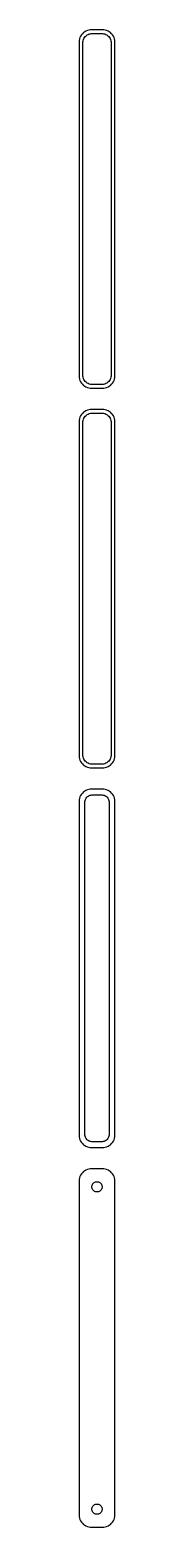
# Model space of a CAD drawing. Header units: metres. Extents: x -8 to 8, y 561 to 1188.
import ezdxf

# ---------------------------------------------------------------- set-up
doc = ezdxf.new("R2010")
doc.units = ezdxf.units.M

msp = doc.modelspace()

# ---------------------------------------------------------------- linework, layer by layer
for p, q in [((-6.88153, 1185.41), (-7.14888, 1184.84)), ((-6.54507, 1185.94), (-6.88153, 1185.41)), ((-6.14484, 1186.42), (-6.54507, 1185.94)), ((-5.68712, 1186.85), (-6.14484, 1186.42)), ((-5.17912, 1187.22), (-5.68712, 1186.85)), ((-5.23605, 1184.85), (-4.91586, 1185.24)), ((-4.62889, 1187.52), (-5.17912, 1187.22)), ((-4.91586, 1185.24), (-4.54968, 1185.58)), ((-4.04507, 1187.76), (-4.62889, 1187.52)), ((-4.54968, 1185.58), (-4.1433, 1185.88)), ((-4.1433, 1185.88), (-3.70311, 1186.12)), ((-3.4369, 1187.91), (-4.04507, 1187.76)), ((-3.70311, 1186.12), (-3.23605, 1186.3)), ((-2.81395, 1187.99), (-3.4369, 1187.91)), ((-3.23605, 1186.3), (-2.74951, 1186.43)), ((2.81395, 1187.99), (-2.81395, 1187.99)), ((-2.74951, 1186.43), (-2.25116, 1186.49)), ((-2.25116, 1186.49), (2.25116, 1186.49)), ((2.25116, 1186.49), (2.74951, 1186.43)), ((2.74951, 1186.43), (3.23605, 1186.3)), ((3.4369, 1187.91), (2.81395, 1187.99)), ((3.23605, 1186.3), (3.70311, 1186.12)), ((4.04507, 1187.76), (3.4369, 1187.91)), ((3.70311, 1186.12), (4.1433, 1185.88)), ((4.62889, 1187.52), (4.04507, 1187.76)), ((4.1433, 1185.88), (4.54968, 1185.58)), ((4.54968, 1185.58), (4.91586, 1185.24)), ((5.17912, 1187.22), (4.62889, 1187.52)), ((4.91586, 1185.24), (5.23605, 1184.85)), ((5.68712, 1186.85), (5.17912, 1187.22)), ((6.14484, 1186.42), (5.68712, 1186.85)), ((6.54507, 1185.94), (6.14484, 1186.42)), ((6.88153, 1185.41), (6.54507, 1185.94)), ((7.14888, 1184.84), (6.88153, 1185.41)), ((-7.46057, 1183.63), (-7.5, 1183)), ((-7.5, 1183), (-7.5, 1043)), ((-7.34291, 1184.24), (-7.46057, 1183.63)), ((-7.14888, 1184.84), (-7.34291, 1184.24)), ((-6, 1182.5), (-5.96844, 1183)), ((-6, 1043.5), (-6, 1182.5)), ((-5.96844, 1183), (-5.87433, 1183.49)), ((-5.87433, 1183.49), (-5.7191, 1183.97)), ((-5.7191, 1183.97), (-5.50522, 1184.43)), ((-5.50522, 1184.43), (-5.23605, 1184.85)), ((5.23605, 1184.85), (5.50522, 1184.43)), ((5.50522, 1184.43), (5.7191, 1183.97)), ((5.7191, 1183.97), (5.87433, 1183.49)), ((5.87433, 1183.49), (5.96844, 1183)), ((5.96844, 1183), (6, 1182.5)), ((6, 1182.5), (6, 1043.5)), ((7.34291, 1184.24), (7.14888, 1184.84)), ((7.46057, 1183.63), (7.34291, 1184.24)), ((7.5, 1183), (7.46057, 1183.63)), ((7.5, 1043), (7.5, 1183)), ((-7.5, 1043), (-7.46057, 1042.37)), ((-7.46057, 1042.37), (-7.34291, 1041.76)), ((-7.34291, 1041.76), (-7.14888, 1041.16)), ((-7.14888, 1041.16), (-6.88153, 1040.59)), ((-5.96844, 1043), (-6, 1043.5)), ((-5.87433, 1042.51), (-5.96844, 1043)), ((-5.7191, 1042.03), (-5.87433, 1042.51)), ((-5.50522, 1041.57), (-5.7191, 1042.03)), ((-5.23605, 1041.15), (-5.50522, 1041.57)), ((-4.91586, 1040.76), (-5.23605, 1041.15)), ((5.23605, 1041.15), (4.91586, 1040.76)), ((5.50522, 1041.57), (5.23605, 1041.15)), ((5.7191, 1042.03), (5.50522, 1041.57)), ((5.87433, 1042.51), (5.7191, 1042.03)), ((5.96844, 1043), (5.87433, 1042.51)), ((6, 1043.5), (5.96844, 1043)), ((6.88153, 1040.59), (7.14888, 1041.16)), ((7.14888, 1041.16), (7.34291, 1041.76)), ((7.34291, 1041.76), (7.46057, 1042.37)), ((7.46057, 1042.37), (7.5, 1043)), ((-6.88153, 1040.59), (-6.54507, 1040.06)), ((-6.54507, 1040.06), (-6.14484, 1039.58)), ((-6.14484, 1039.58), (-5.68712, 1039.15)), ((-5.68712, 1039.15), (-5.17912, 1038.78)), ((-5.17912, 1038.78), (-4.62889, 1038.48)), ((-4.54968, 1040.42), (-4.91586, 1040.76)), ((-4.62889, 1038.48), (-4.04507, 1038.24)), ((-4.1433, 1040.12), (-4.54968, 1040.42)), ((-3.70311, 1039.88), (-4.1433, 1040.12)), ((-4.04507, 1038.24), (-3.4369, 1038.09)), ((-3.23605, 1039.7), (-3.70311, 1039.88)), ((-3.4369, 1038.09), (-2.81395, 1038.01)), ((-2.74951, 1039.57), (-3.23605, 1039.7)), ((-2.81395, 1038.01), (2.81395, 1038.01)), ((-2.25116, 1039.51), (-2.74951, 1039.57)), ((2.25116, 1039.51), (-2.25116, 1039.51)), ((2.74951, 1039.57), (2.25116, 1039.51)), ((3.23605, 1039.7), (2.74951, 1039.57)), ((2.81395, 1038.01), (3.4369, 1038.09)), ((3.70311, 1039.88), (3.23605, 1039.7)), ((3.4369, 1038.09), (4.04507, 1038.24)), ((4.1433, 1040.12), (3.70311, 1039.88)), ((4.04507, 1038.24), (4.62889, 1038.48)), ((4.54968, 1040.42), (4.1433, 1040.12)), ((4.91586, 1040.76), (4.54968, 1040.42)), ((4.62889, 1038.48), (5.17912, 1038.78)), ((5.17912, 1038.78), (5.68712, 1039.15)), ((5.68712, 1039.15), (6.14484, 1039.58)), ((6.14484, 1039.58), (6.54507, 1040.06)), ((6.54507, 1040.06), (6.88153, 1040.59)), ((-4.62889, 1028.52), (-5.17912, 1028.22)), ((-4.04507, 1028.76), (-4.62889, 1028.52)), ((-3.4369, 1028.91), (-4.04507, 1028.76)), ((-2.81395, 1028.99), (-3.4369, 1028.91)), ((2.81395, 1028.99), (-2.81395, 1028.99)), ((3.4369, 1028.91), (2.81395, 1028.99)), ((4.04507, 1028.76), (3.4369, 1028.91)), ((4.62889, 1028.52), (4.04507, 1028.76)), ((5.17912, 1028.22), (4.62889, 1028.52)), ((-7.46057, 1024.63), (-7.5, 1024)), ((-7.5, 1024), (-7.5, 884)), ((-7.34291, 1025.24), (-7.46057, 1024.63)), ((-7.14888, 1025.84), (-7.34291, 1025.24)), ((-6.88153, 1026.41), (-7.14888, 1025.84)), ((-6.54507, 1026.94), (-6.88153, 1026.41)), ((-6.14484, 1027.42), (-6.54507, 1026.94)), ((-5.68712, 1027.85), (-6.14484, 1027.42)), ((-6, 1023.5), (-5.96844, 1024)), ((-6, 884.5), (-6, 1023.5)), ((-5.96844, 1024), (-5.87433, 1024.49)), ((-5.87433, 1024.49), (-5.7191, 1024.97)), ((-5.7191, 1024.97), (-5.50522, 1025.43)), ((-5.17912, 1028.22), (-5.68712, 1027.85)), ((-5.50522, 1025.43), (-5.23605, 1025.85)), ((-5.23605, 1025.85), (-4.91586, 1026.24)), ((-4.91586, 1026.24), (-4.54968, 1026.58)), ((-4.54968, 1026.58), (-4.1433, 1026.88)), ((-4.1433, 1026.88), (-3.70311, 1027.12)), ((-3.70311, 1027.12), (-3.23605, 1027.3)), ((-3.23605, 1027.3), (-2.74951, 1027.43)), ((-2.74951, 1027.43), (-2.25116, 1027.49)), ((-2.25116, 1027.49), (2.25116, 1027.49)), ((2.25116, 1027.49), (2.74951, 1027.43)), ((2.74951, 1027.43), (3.23605, 1027.3)), ((3.23605, 1027.3), (3.70311, 1027.12)), ((3.70311, 1027.12), (4.1433, 1026.88)), ((4.1433, 1026.88), (4.54968, 1026.58)), ((4.54968, 1026.58), (4.91586, 1026.24)), ((4.91586, 1026.24), (5.23605, 1025.85)), ((5.68712, 1027.85), (5.17912, 1028.22)), ((5.23605, 1025.85), (5.50522, 1025.43)), ((5.50522, 1025.43), (5.7191, 1024.97)), ((6.14484, 1027.42), (5.68712, 1027.85)), ((5.7191, 1024.97), (5.87433, 1024.49)), ((5.87433, 1024.49), (5.96844, 1024)), ((5.96844, 1024), (6, 1023.5)), ((6, 1023.5), (6, 884.5)), ((6.54507, 1026.94), (6.14484, 1027.42)), ((6.88153, 1026.41), (6.54507, 1026.94)), ((7.14888, 1025.84), (6.88153, 1026.41)), ((7.34291, 1025.24), (7.14888, 1025.84)), ((7.46057, 1024.63), (7.34291, 1025.24)), ((7.5, 1024), (7.46057, 1024.63)), ((7.5, 884), (7.5, 1024)), ((-5.96844, 883.999), (-6, 884.5)), ((6, 884.5), (5.96844, 883.999)), ((-7.5, 884), (-7.46057, 883.373)), ((-7.46057, 883.373), (-7.34291, 882.757)), ((-7.34291, 882.757), (-7.14888, 882.159)), ((-7.14888, 882.159), (-6.88153, 881.591)), ((-6.88153, 881.591), (-6.54507, 881.061)), ((-6.54507, 881.061), (-6.14484, 880.577)), ((-6.14484, 880.577), (-5.68712, 880.147)), ((-5.87433, 883.505), (-5.96844, 883.999)), ((-5.7191, 883.028), (-5.87433, 883.505)), ((-5.50522, 882.573), (-5.7191, 883.028)), ((-5.68712, 880.147), (-5.17912, 879.778)), ((-5.23605, 882.149), (-5.50522, 882.573)), ((-4.91586, 881.762), (-5.23605, 882.149)), ((-5.17912, 879.778), (-4.62889, 879.476)), ((-4.54968, 881.418), (-4.91586, 881.762)), ((-4.62889, 879.476), (-4.04507, 879.245)), ((-4.1433, 881.123), (-4.54968, 881.418)), ((-3.70311, 880.881), (-4.1433, 881.123)), ((-4.04507, 879.245), (-3.4369, 879.089)), ((-3.23605, 880.696), (-3.70311, 880.881)), ((-3.4369, 879.089), (-2.81395, 879.01)), ((-2.74951, 880.571), (-3.23605, 880.696)), ((-2.81395, 879.01), (2.81395, 879.01)), ((-2.25116, 880.508), (-2.74951, 880.571)), ((2.25116, 880.508), (-2.25116, 880.508)), ((2.74951, 880.571), (2.25116, 880.508)), ((3.23605, 880.696), (2.74951, 880.571)), ((2.81395, 879.01), (3.4369, 879.089)), ((3.70311, 880.881), (3.23605, 880.696)), ((3.4369, 879.089), (4.04507, 879.245)), ((4.1433, 881.123), (3.70311, 880.881)), ((4.04507, 879.245), (4.62889, 879.476)), ((4.54968, 881.418), (4.1433, 881.123)), ((4.91586, 881.762), (4.54968, 881.418)), ((4.62889, 879.476), (5.17912, 879.778)), ((5.23605, 882.149), (4.91586, 881.762)), ((5.17912, 879.778), (5.68712, 880.147)), ((5.50522, 882.573), (5.23605, 882.149)), ((5.7191, 883.028), (5.50522, 882.573)), ((5.68712, 880.147), (6.14484, 880.577)), ((5.87433, 883.505), (5.7191, 883.028)), ((5.96844, 883.999), (5.87433, 883.505)), ((6.14484, 880.577), (6.54507, 881.061)), ((6.54507, 881.061), (6.88153, 881.591)), ((6.88153, 881.591), (7.14888, 882.159)), ((7.14888, 882.159), (7.34291, 882.757)), ((7.34291, 882.757), (7.46057, 883.373)), ((7.46057, 883.373), (7.5, 884)), ((-7.46057, 865.627), (-7.5, 865)), ((-7.34291, 866.243), (-7.46057, 865.627)), ((-7.14888, 866.841), (-7.34291, 866.243)), ((-6.88153, 867.409), (-7.14888, 866.841)), ((-6.54507, 867.939), (-6.88153, 867.409)), ((-6.14484, 868.423), (-6.54507, 867.939)), ((-5.68712, 868.853), (-6.14484, 868.423)), ((-5.17912, 869.222), (-5.68712, 868.853)), ((-4.62889, 869.524), (-5.17912, 869.222)), ((-5.08836, 864.89), (-5.01512, 865.274)), ((-5.01512, 865.274), (-4.89432, 865.646)), ((-4.89432, 865.646), (-4.72786, 866)), ((-4.72786, 866), (-4.5184, 866.33)), ((-4.04507, 869.755), (-4.62889, 869.524)), ((-4.5184, 866.33), (-4.26921, 866.631)), ((-4.26921, 866.631), (-3.98424, 866.899)), ((-3.4369, 869.911), (-4.04507, 869.755)), ((-3.98424, 866.899), (-3.66798, 867.128)), ((-3.66798, 867.128), (-3.32541, 867.317)), ((-2.81395, 869.99), (-3.4369, 869.911)), ((-3.32541, 867.317), (-2.96194, 867.461)), ((-2.96194, 867.461), (-2.5833, 867.558)), ((2.81395, 869.99), (-2.81395, 869.99)), ((-2.5833, 867.558), (-2.19545, 867.607)), ((-2.19545, 867.607), (2.19545, 867.607)), ((2.19545, 867.607), (2.5833, 867.558)), ((2.5833, 867.558), (2.96194, 867.461)), ((3.4369, 869.911), (2.81395, 869.99)), ((2.96194, 867.461), (3.32541, 867.317)), ((3.32541, 867.317), (3.66798, 867.128)), ((4.04507, 869.755), (3.4369, 869.911)), ((3.66798, 867.128), (3.98424, 866.899)), ((3.98424, 866.899), (4.26921, 866.631)), ((4.62889, 869.524), (4.04507, 869.755)), ((4.26921, 866.631), (4.5184, 866.33)), ((4.5184, 866.33), (4.72786, 866)), ((5.17912, 869.222), (4.62889, 869.524)), ((4.72786, 866), (4.89432, 865.646)), ((4.89432, 865.646), (5.01512, 865.274)), ((5.01512, 865.274), (5.08836, 864.89)), ((5.68712, 868.853), (5.17912, 869.222)), ((6.14484, 868.423), (5.68712, 868.853)), ((6.54507, 867.939), (6.14484, 868.423)), ((6.88153, 867.409), (6.54507, 867.939)), ((7.14888, 866.841), (6.88153, 867.409)), ((7.34291, 866.243), (7.14888, 866.841)), ((7.46057, 865.627), (7.34291, 866.243)), ((7.5, 865), (7.46057, 865.627)), ((-7.5, 865), (-7.5, 725)), ((-5.11292, 864.5), (-5.08836, 864.89)), ((-5.11292, 725.5), (-5.11292, 864.5)), ((5.08836, 864.89), (5.11292, 864.5)), ((5.11292, 864.5), (5.11292, 725.5)), ((7.5, 725), (7.5, 865)), ((-7.5, 725), (-7.46057, 724.373)), ((-7.46057, 724.373), (-7.34291, 723.757)), ((-7.34291, 723.757), (-7.14888, 723.159)), ((-7.14888, 723.159), (-6.88153, 722.591)), ((-6.88153, 722.591), (-6.54507, 722.061)), ((-6.54507, 722.061), (-6.14484, 721.577)), ((-6.14484, 721.577), (-5.68712, 721.147)), ((-5.68712, 721.147), (-5.17912, 720.778)), ((-5.08836, 725.11), (-5.11292, 725.5)), ((-5.01512, 724.726), (-5.08836, 725.11)), ((-4.89432, 724.354), (-5.01512, 724.726)), ((-4.72786, 724), (-4.89432, 724.354)), ((-4.5184, 723.67), (-4.72786, 724)), ((-4.26921, 723.369), (-4.5184, 723.67)), ((-3.98424, 723.101), (-4.26921, 723.369)), ((-3.66798, 722.872), (-3.98424, 723.101)), ((-3.32541, 722.683), (-3.66798, 722.872)), ((-2.96194, 722.539), (-3.32541, 722.683)), ((-2.5833, 722.442), (-2.96194, 722.539)), ((-2.19545, 722.393), (-2.5833, 722.442)), ((2.19545, 722.393), (-2.19545, 722.393)), ((2.5833, 722.442), (2.19545, 722.393)), ((2.96194, 722.539), (2.5833, 722.442)), ((3.32541, 722.683), (2.96194, 722.539)), ((3.66798, 722.872), (3.32541, 722.683)), ((3.98424, 723.101), (3.66798, 722.872)), ((4.26921, 723.369), (3.98424, 723.101)), ((4.5184, 723.67), (4.26921, 723.369)), ((4.72786, 724), (4.5184, 723.67)), ((4.89432, 724.354), (4.72786, 724)), ((5.01512, 724.726), (4.89432, 724.354)), ((5.08836, 725.11), (5.01512, 724.726)), ((5.11292, 725.5), (5.08836, 725.11)), ((5.17912, 720.778), (5.68712, 721.147)), ((5.68712, 721.147), (6.14484, 721.577)), ((6.14484, 721.577), (6.54507, 722.061)), ((6.54507, 722.061), (6.88153, 722.591)), ((6.88153, 722.591), (7.14888, 723.159)), ((7.14888, 723.159), (7.34291, 723.757)), ((7.34291, 723.757), (7.46057, 724.373)), ((7.46057, 724.373), (7.5, 725)), ((-5.17912, 720.778), (-4.62889, 720.476)), ((-4.62889, 720.476), (-4.04507, 720.245)), ((-4.04507, 720.245), (-3.4369, 720.089)), ((-3.4369, 720.089), (-2.81395, 720.01)), ((-2.81395, 720.01), (2.81395, 720.01)), ((2.81395, 720.01), (3.4369, 720.089)), ((3.4369, 720.089), (4.04507, 720.245)), ((4.04507, 720.245), (4.62889, 720.476)), ((4.62889, 720.476), (5.17912, 720.778)), ((-6.54507, 708.939), (-6.88153, 708.409)), ((-6.14484, 709.423), (-6.54507, 708.939)), ((-5.68712, 709.853), (-6.14484, 709.423)), ((-5.17912, 710.222), (-5.68712, 709.853)), ((-4.62889, 710.524), (-5.17912, 710.222)), ((-4.04507, 710.755), (-4.62889, 710.524)), ((-3.4369, 710.911), (-4.04507, 710.755)), ((-2.81395, 710.99), (-3.4369, 710.911)), ((2.81395, 710.99), (-2.81395, 710.99)), ((3.4369, 710.911), (2.81395, 710.99)), ((4.04507, 710.755), (3.4369, 710.911)), ((4.62889, 710.524), (4.04507, 710.755)), ((5.17912, 710.222), (4.62889, 710.524)), ((5.68712, 709.853), (5.17912, 710.222)), ((6.14484, 709.423), (5.68712, 709.853)), ((6.54507, 708.939), (6.14484, 709.423)), ((6.88153, 708.409), (6.54507, 708.939)), ((-7.46057, 706.627), (-7.5, 706)), ((-7.5, 706), (-7.5, 566)), ((-7.34291, 707.243), (-7.46057, 706.627)), ((-7.14888, 707.841), (-7.34291, 707.243)), ((-6.88153, 708.409), (-7.14888, 707.841)), ((-2.13528, 703.5), (-2.11845, 703.768)), ((-2.11845, 703.232), (-2.13528, 703.5)), ((-2.11845, 703.768), (-2.06821, 704.031)), ((-2.06821, 702.969), (-2.11845, 703.232)), ((-2.06821, 704.031), (-1.98534, 704.286)), ((-1.98534, 702.714), (-2.06821, 702.969)), ((-1.98534, 704.286), (-1.87117, 704.529)), ((-1.87117, 702.471), (-1.98534, 702.714)), ((-1.87117, 704.529), (-1.72748, 704.755)), ((-1.72748, 702.245), (-1.87117, 702.471)), ((-1.72748, 704.755), (-1.55655, 704.962)), ((-1.55655, 702.038), (-1.72748, 702.245)), ((-1.55655, 704.962), (-1.36108, 705.145)), ((-1.36108, 705.145), (-1.14413, 705.303)), ((-1.14413, 705.303), (-0.909149, 705.432)), ((-0.909149, 705.432), (-0.659836, 705.531)), ((-0.659836, 705.531), (-0.400101, 705.597)), ((-0.400101, 705.597), (-0.134064, 705.631)), ((-0.134064, 705.631), (0.134064, 705.631)), ((0.134064, 705.631), (0.400101, 705.597)), ((0.400101, 705.597), (0.659836, 705.531)), ((0.659836, 705.531), (0.909149, 705.432)), ((0.909149, 705.432), (1.14413, 705.303)), ((1.14413, 705.303), (1.36108, 705.145)), ((1.36108, 705.145), (1.55655, 704.962)), ((1.55655, 704.962), (1.72748, 704.755)), ((1.72748, 702.245), (1.55655, 702.038)), ((1.72748, 704.755), (1.87117, 704.529)), ((1.87117, 702.471), (1.72748, 702.245)), ((1.87117, 704.529), (1.98534, 704.286)), ((1.98534, 702.714), (1.87117, 702.471)), ((1.98534, 704.286), (2.06821, 704.031)), ((2.06821, 702.969), (1.98534, 702.714)), ((2.06821, 704.031), (2.11845, 703.768)), ((2.11845, 703.232), (2.06821, 702.969)), ((2.11845, 703.768), (2.13528, 703.5)), ((2.13528, 703.5), (2.11845, 703.232)), ((7.14888, 707.841), (6.88153, 708.409)), ((7.34291, 707.243), (7.14888, 707.841)), ((7.46057, 706.627), (7.34291, 707.243)), ((7.5, 706), (7.46057, 706.627)), ((7.5, 566), (7.5, 706)), ((-1.36108, 701.855), (-1.55655, 702.038)), ((-1.14413, 701.697), (-1.36108, 701.855)), ((-0.909149, 701.568), (-1.14413, 701.697)), ((-0.659836, 701.469), (-0.909149, 701.568)), ((-0.400101, 701.403), (-0.659836, 701.469)), ((-0.134064, 701.369), (-0.400101, 701.403)), ((0.134064, 701.369), (-0.134064, 701.369)), ((0.400101, 701.403), (0.134064, 701.369)), ((0.659836, 701.469), (0.400101, 701.403)), ((0.909149, 701.568), (0.659836, 701.469)), ((1.14413, 701.697), (0.909149, 701.568)), ((1.36108, 701.855), (1.14413, 701.697)), ((1.55655, 702.038), (1.36108, 701.855)), ((-0.659836, 570.531), (-0.400101, 570.597)), ((-0.400101, 570.597), (-0.134064, 570.631)), ((-0.134064, 570.631), (0.134064, 570.631)), ((0.134064, 570.631), (0.400101, 570.597)), ((0.400101, 570.597), (0.659836, 570.531)), ((-7.5, 566), (-7.46057, 565.373)), ((-7.46057, 565.373), (-7.34291, 564.757)), ((-7.34291, 564.757), (-7.14888, 564.159)), ((-2.13528, 568.5), (-2.11845, 568.768)), ((-2.11845, 568.232), (-2.13528, 568.5)), ((-2.11845, 568.768), (-2.06821, 569.031)), ((-2.06821, 567.969), (-2.11845, 568.232)), ((-2.06821, 569.031), (-1.98534, 569.286)), ((-1.98534, 567.714), (-2.06821, 567.969)), ((-1.98534, 569.286), (-1.87117, 569.529)), ((-1.87117, 567.471), (-1.98534, 567.714)), ((-1.87117, 569.529), (-1.72748, 569.755)), ((-1.72748, 567.245), (-1.87117, 567.471)), ((-1.72748, 569.755), (-1.55655, 569.962)), ((-1.55655, 567.038), (-1.72748, 567.245)), ((-1.55655, 569.962), (-1.36108, 570.145)), ((-1.36108, 566.855), (-1.55655, 567.038)), ((-1.36108, 570.145), (-1.14413, 570.303)), ((-1.14413, 566.697), (-1.36108, 566.855)), ((-1.14413, 570.303), (-0.909149, 570.432)), ((-0.909149, 566.568), (-1.14413, 566.697)), ((-0.909149, 570.432), (-0.659836, 570.531)), ((-0.659836, 566.469), (-0.909149, 566.568)), ((-0.400101, 566.403), (-0.659836, 566.469)), ((-0.134064, 566.369), (-0.400101, 566.403)), ((0.134064, 566.369), (-0.134064, 566.369)), ((0.400101, 566.403), (0.134064, 566.369)), ((0.659836, 566.469), (0.400101, 566.403)), ((0.659836, 570.531), (0.909149, 570.432)), ((0.909149, 566.568), (0.659836, 566.469)), ((0.909149, 570.432), (1.14413, 570.303)), ((1.14413, 566.697), (0.909149, 566.568)), ((1.14413, 570.303), (1.36108, 570.145)), ((1.36108, 566.855), (1.14413, 566.697)), ((1.36108, 570.145), (1.55655, 569.962)), ((1.55655, 567.038), (1.36108, 566.855)), ((1.55655, 569.962), (1.72748, 569.755)), ((1.72748, 567.245), (1.55655, 567.038)), ((1.72748, 569.755), (1.87117, 569.529)), ((1.87117, 567.471), (1.72748, 567.245)), ((1.87117, 569.529), (1.98534, 569.286)), ((1.98534, 567.714), (1.87117, 567.471)), ((1.98534, 569.286), (2.06821, 569.031)), ((2.06821, 567.969), (1.98534, 567.714)), ((2.06821, 569.031), (2.11845, 568.768)), ((2.11845, 568.232), (2.06821, 567.969)), ((2.11845, 568.768), (2.13528, 568.5)), ((2.13528, 568.5), (2.11845, 568.232)), ((7.14888, 564.159), (7.34291, 564.757)), ((7.34291, 564.757), (7.46057, 565.373)), ((7.46057, 565.373), (7.5, 566)), ((-7.14888, 564.159), (-6.88153, 563.591)), ((-6.88153, 563.591), (-6.54507, 563.061)), ((-6.54507, 563.061), (-6.14484, 562.577)), ((-6.14484, 562.577), (-5.68712, 562.147)), ((-5.68712, 562.147), (-5.17912, 561.778)), ((-5.17912, 561.778), (-4.62889, 561.476)), ((-4.62889, 561.476), (-4.04507, 561.245)), ((-4.04507, 561.245), (-3.4369, 561.089)), ((-3.4369, 561.089), (-2.81395, 561.01)), ((-2.81395, 561.01), (2.81395, 561.01)), ((2.81395, 561.01), (3.4369, 561.089)), ((3.4369, 561.089), (4.04507, 561.245)), ((4.04507, 561.245), (4.62889, 561.476)), ((4.62889, 561.476), (5.17912, 561.778)), ((5.17912, 561.778), (5.68712, 562.147)), ((5.68712, 562.147), (6.14484, 562.577)), ((6.14484, 562.577), (6.54507, 563.061)), ((6.54507, 563.061), (6.88153, 563.591)), ((6.88153, 563.591), (7.14888, 564.159))]:
    msp.add_line(p, q)

doc.saveas('drawing.dxf')
